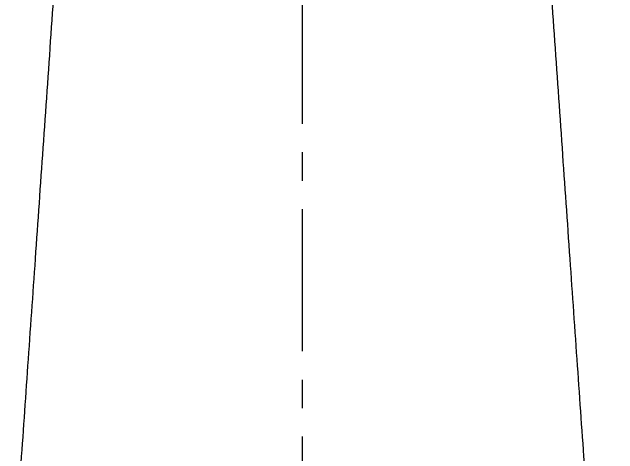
# Model space of a CAD drawing. Header units: millimetres. Extents: x 7606 to 8200, y 2765 to 3605.
# Drawn here: x 8069.4 to 8123.5, y 3023.6 to 3063.1 of the extents above; entities that cross this region are included whole.
import ezdxf

# ---------------------------------------------------------------- set-up
doc = ezdxf.new("R2010")
doc.units = ezdxf.units.MM
doc.linetypes.add('CENTERX2', pattern=[20.32, 12.7, -2.54, 2.54, -2.54])
doc.layers.get('0').update_dxf_attribs({"color": 3})
doc.layers.add('CENTER', color=1, linetype='CENTERX2', lineweight=15)
doc.layers.add('DIM_', color=3, linetype='Continuous', lineweight=9)
doc.styles.get("Standard").update_dxf_attribs({"font": 'arial.ttf'})
doc.dimstyles.new('사본(2) STANDARD', dxfattribs={"dimscale": 0, "dimtxt": 5, "dimasz": 5, "dimexe": 1.25, "dimexo": 0.625, "dimgap": 1.5, "dimtad": 3, "dimtih": 1, "dimtoh": 1, "dimdec": 1, "dimzin": 9, "dimdsep": 46, "dimtxsty": 'Standard', "dimcen": 2.5, "dimclrd": 3, "dimclre": 3, "dimclrt": 4, "dimadec": 0, "dimazin": 0, "dimtfac": 1, "dimtdec": 1, "dimtmove": 0, "dimatfit": 3, "dimfxl": 1.25, "dimtfill": 1, "dimtolj": 1, "dimtzin": 0, "dimarcsym": 0})

# ---------------------------------------------------------------- blocks, each defined once
blk = doc.blocks.new('*D13')
at = {"layer": 'DIM_', "color": 3, "lineweight": -2, "transparency": 16777216}
for p, q in [((7853.806, 3215.154), (7853.806, 2969.085)), ((8095.361, 3003.132), (8095.361, 2969.085)), ((7861.806, 2970.335), (7959.52, 2970.335)), ((8087.361, 2970.335), (7989.647, 2970.335))]:
    blk.add_line(p, q, dxfattribs=at)
at = {"layer": 'DIM_', "color": 3, "transparency": 16777216}
for points in [[(7861.806, 2971.668), (7861.806, 2969.002), (7853.806, 2970.335)], [(8087.361, 2971.668), (8087.361, 2969.002), (8095.361, 2970.335)]]:
    blk.add_solid(points, dxfattribs=at)
at = {"layer": 'DIM_', "color": 4, "transparency": 16777216, "insert": (7974.584, 2970.335), "char_height": 8, "attachment_point": 5, "bg_fill": 3, "box_fill_scale": 1.1, "bg_fill_color": 256, "bg_fill_true_color": 13158600, "bg_fill_transparency": 0}
blk.add_mtext('\\A1;241.6', dxfattribs=at)
blk = doc.blocks.new('*D17')
at = {"layer": 'DIM_', "color": 3, "lineweight": -2, "transparency": 16777216}
for p, q in [((8095.985, 3174.257), (8157.735, 3174.257)), ((8156.485, 3166.257), (8156.485, 3091.206)), ((8156.485, 3013.155), (8156.485, 3080.037)), ((8122.387, 3005.155), (8157.735, 3005.155))]:
    blk.add_line(p, q, dxfattribs=at)
at = {"layer": 'DIM_', "color": 3, "transparency": 16777216}
for points in [[(8155.152, 3166.257), (8157.819, 3166.257), (8156.485, 3174.257)], [(8155.152, 3013.155), (8157.819, 3013.155), (8156.485, 3005.155)]]:
    blk.add_solid(points, dxfattribs=at)
at = {"layer": 'DIM_', "color": 4, "transparency": 16777216, "insert": (8156.485, 3085.622), "char_height": 8, "attachment_point": 5, "bg_fill": 3, "box_fill_scale": 1.1, "bg_fill_color": 256, "bg_fill_true_color": 13158600, "bg_fill_transparency": 0}
blk.add_mtext('\\A1;169.1', dxfattribs=at)

msp = doc.modelspace()

# ---------------------------------------------------------------- linework, layer by layer
at = {"linetype": 'Continuous', "lineweight": 18}
for points, knots in [([(8074.522, 3084.838), (8074.425, 3083.456), (8074.105, 3078.872), (8073.553, 3070.972), (8072.861, 3061.063), (8072.163, 3051.058), (8071.473, 3041.176), (8070.804, 3031.601), (8070.16, 3022.379), (8069.547, 3013.6), (8069.149, 3007.904), (8068.957, 3005.155)], [0, 0, 0, 0, 0.052028, 0.172606, 0.297434, 0.425067, 0.549317, 0.669481, 0.785556, 0.896527, 1, 1, 1, 1]), ([(8121.762, 3005.155), (8121.57, 3007.904), (8121.172, 3013.6), (8120.559, 3022.379), (8119.915, 3031.601), (8119.246, 3041.176), (8118.556, 3051.058), (8117.858, 3061.063), (8117.166, 3070.972), (8116.611, 3078.92), (8116.287, 3083.554), (8116.187, 3084.984)], [0, 0, 0, 0, 0.103283, 0.214052, 0.329915, 0.449859, 0.573883, 0.701282, 0.825881, 0.946239, 1, 1, 1, 1])]:
    msp.add_open_spline(points, degree=3, knots=knots, dxfattribs=at)
at = {"layer": 'CENTER', "extrusion": (0, 1, 0)}
msp.add_line((8095.36, 2890.557), (8095.36, 3283.957), dxfattribs=at)

# ---------------------------------------------------------------- next in the draw order: dimensions: what is measured, and where the dimension line sits
at = {"layer": 'DIM_'}
dim = msp.add_linear_dim(base=(8095.361, 2970.335), p1=(7853.806, 3215.779), p2=(8095.361, 3003.757), dimstyle='사본(2) STANDARD', override={"dimscale": 1, "dimtxt": 8, "dimasz": 8, "dimtad": 0}, dxfattribs=at)
dim.commit()
dim.dimension.update_dxf_attribs({"geometry": '*D13', "text_midpoint": (7974.584, 2970.335)})

# ---------------------------------------------------------------- next in the draw order: dimensions: what is measured, and where the dimension line sits
dim = msp.add_linear_dim(base=(8156.485, 3005.155), p1=(8095.36, 3174.257), p2=(8121.762, 3005.155), angle=90, dimstyle='사본(2) STANDARD', override={"dimscale": 1, "dimtxt": 8, "dimasz": 8, "dimtad": 0}, dxfattribs=at)
dim.commit()
dim.dimension.update_dxf_attribs({"geometry": '*D17', "text_midpoint": (8156.485, 3085.622), "dimtype": 160})

doc.saveas('drawing.dxf')
